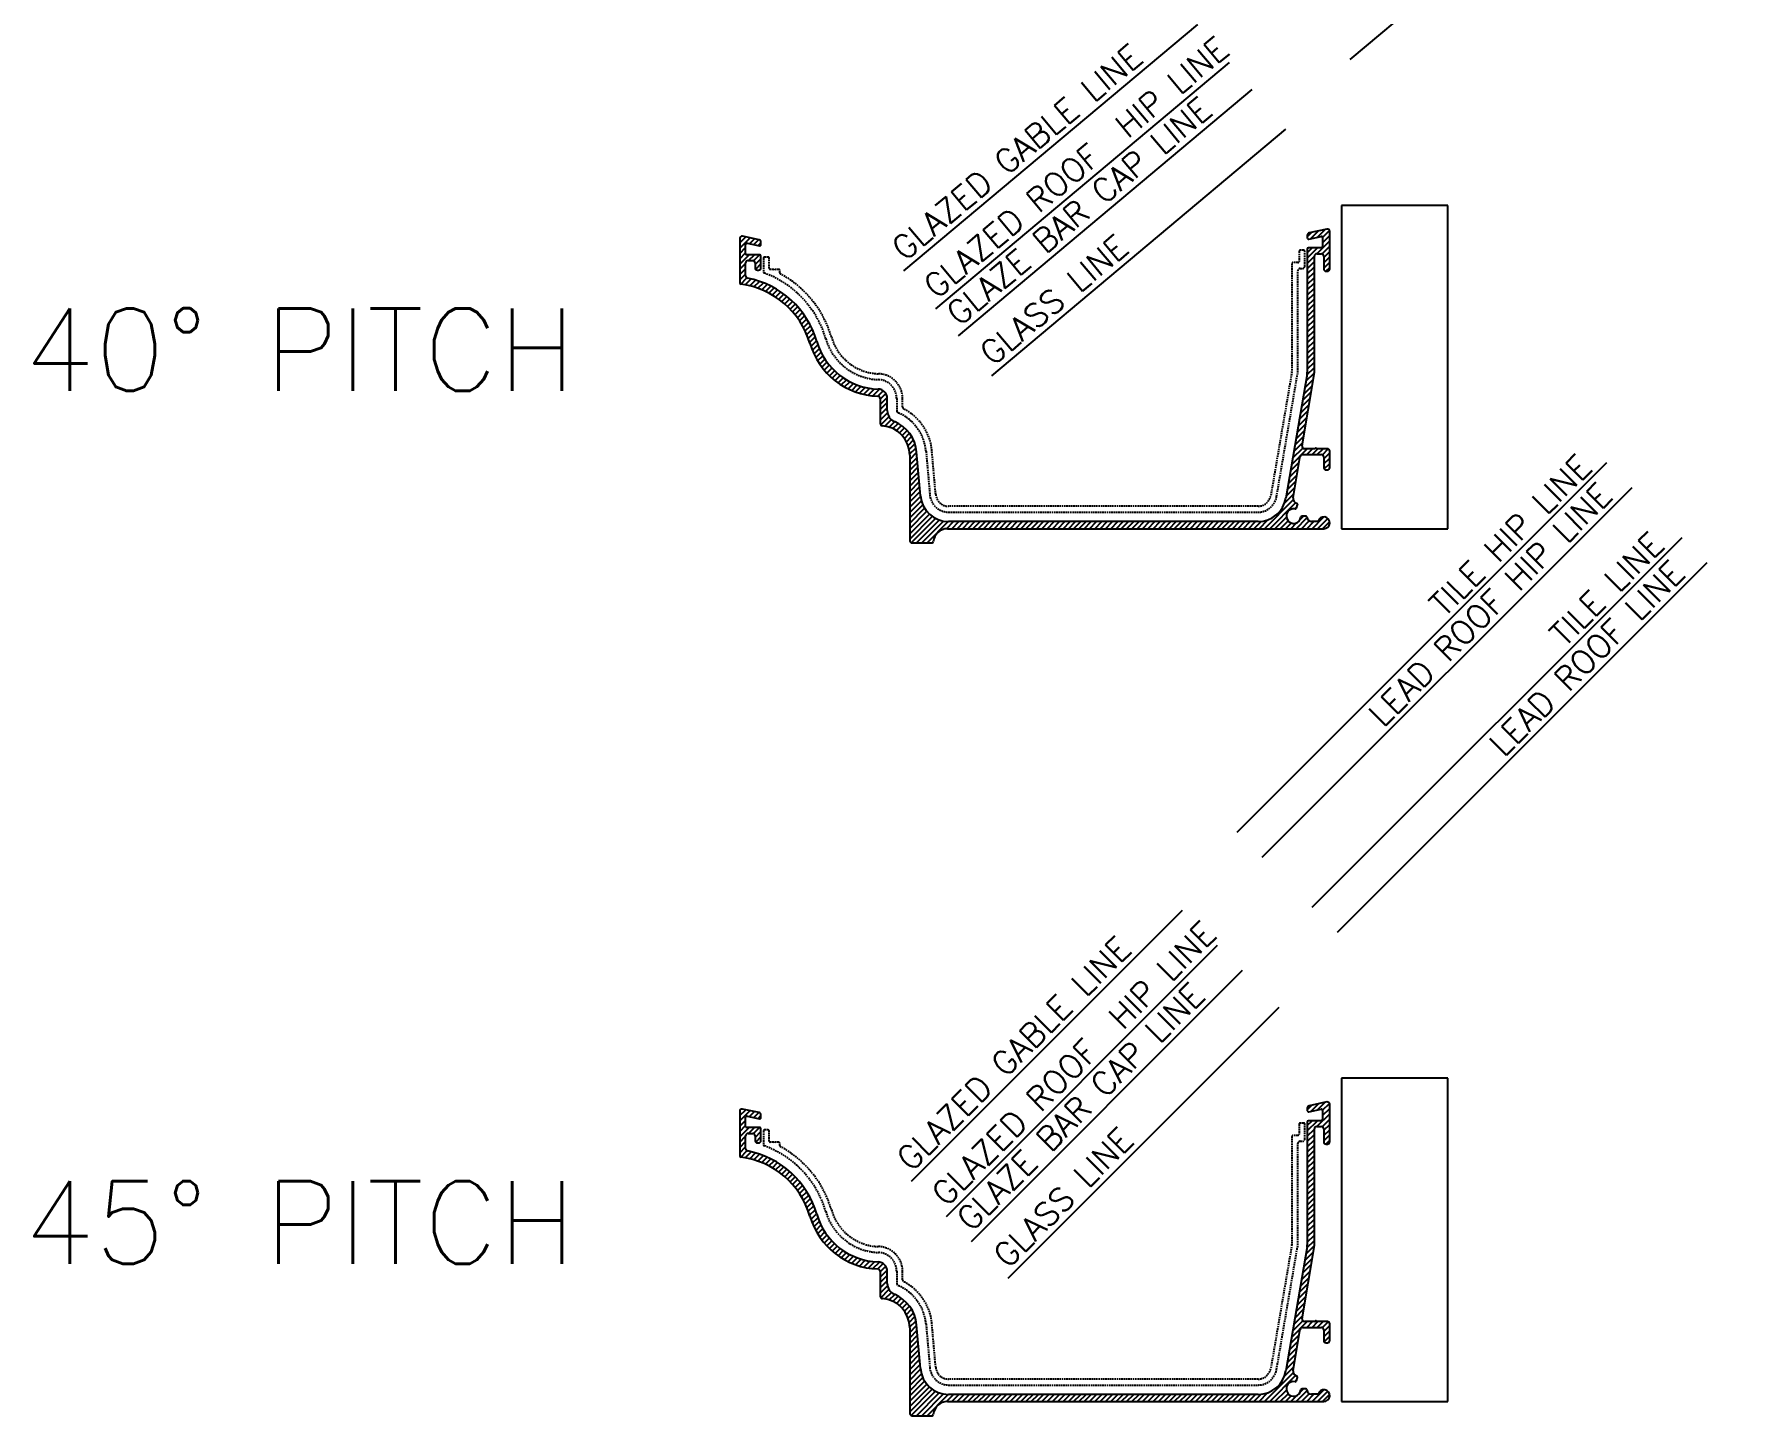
# Model space of a CAD drawing. Header units: millimetres. Extents: x -38686 to 870903, y -23218 to 232707.
# Drawn here: x 24805 to 27614, y 5946 to 8208 of the extents above; entities that cross this region are included whole.
import ezdxf

# ---------------------------------------------------------------- set-up
doc = ezdxf.new("R2010")
doc.units = ezdxf.units.MM
doc.header["$LTSCALE"] = 10
doc.linetypes.add('HIDDEN', pattern=[0.375, 0.25, -0.125])
doc.layers.add('40 - Detail Outline', color=142, linetype='Continuous')
doc.layers.add('44 - Detail Text', color=7, linetype='Continuous')
doc.styles.add('1-20', font='romans.shx', dxfattribs={"width": 0.8, "height": 35})

msp = doc.modelspace()

# ---------------------------------------------------------------- linework, layer by layer
at = {"color": 250, "linetype": 'Continuous', "ltscale": 10}
for p, q in [((25959.649, 7866.372), (25969.379, 7876.102)), ((25959.649, 7857.7), (25976.538, 7874.589)), ((25975.549, 7864.929), (25983.697, 7873.076)), ((25982.708, 7863.416), (25990.855, 7871.564)), ((25989.866, 7861.903), (25994.394, 7866.431)), ((26888.534, 7876.082), (26896.02, 7883.569)), ((26894.502, 7873.379), (26907.014, 7885.891)), ((26904.227, 7848.418), (26925.262, 7869.454)), ((26905.495, 7875.701), (26918.007, 7888.213)), ((26913.635, 7875.169), (26924.956, 7886.49)), ((26913.64, 7866.502), (26925.262, 7878.125)), ((25959.649, 7849.029), (25969.305, 7858.685)), ((25959.649, 7840.357), (25969.305, 7850.013)), ((25959.649, 7831.686), (25974.851, 7846.888)), ((25973.866, 7837.232), (25983.523, 7846.888)), ((25982.275, 7836.969), (25992.194, 7846.888)), ((25984.738, 7830.76), (25994.394, 7840.417)), ((26888.534, 7850.068), (26896.541, 7858.075)), ((26888.534, 7841.396), (26905.212, 7858.075)), ((26888.534, 7832.725), (26900.121, 7844.312)), ((26912.762, 7848.282), (26925.262, 7860.782)), ((26915.606, 7842.454), (26925.262, 7852.111)), ((26915.606, 7833.783), (26925.262, 7843.439)), ((25959.649, 7823.014), (25969.305, 7832.671)), ((25959.649, 7814.343), (25969.305, 7823.999)), ((25959.649, 7805.671), (25969.305, 7815.328)), ((25985.738, 7823.089), (25994.394, 7831.745)), ((26888.534, 7824.053), (26900.121, 7835.641)), ((26888.534, 7815.382), (26900.121, 7826.969)), ((26888.534, 7806.71), (26900.121, 7818.298)), ((26915.606, 7825.112), (26925.262, 7834.768)), ((26919.015, 7819.849), (26925.262, 7826.096)), ((25961.229, 7798.58), (25971.485, 7808.836)), ((25968.745, 7797.425), (25978.526, 7807.206)), ((25975.91, 7795.918), (25985.387, 7805.395)), ((25982.756, 7794.092), (25991.978, 7803.315)), ((25989.311, 7791.976), (25998.319, 7800.984)), ((25995.597, 7789.591), (26004.424, 7798.418)), ((26001.633, 7786.955), (26010.307, 7795.629)), ((26007.43, 7784.081), (26015.978, 7792.629)), ((26013.002, 7780.982), (26021.445, 7789.425)), ((26018.357, 7777.665), (26026.716, 7786.024)), ((26023.502, 7774.138), (26031.795, 7782.431)), ((26888.534, 7798.039), (26900.121, 7809.626)), ((26888.534, 7789.368), (26900.121, 7800.955)), ((26888.534, 7780.696), (26900.121, 7792.283)), ((26888.534, 7772.025), (26900.121, 7783.612)), ((26028.442, 7770.407), (26036.686, 7778.651)), ((26033.181, 7766.475), (26041.393, 7774.687)), ((26037.723, 7762.345), (26045.918, 7770.54)), ((26042.067, 7758.017), (26050.262, 7766.213)), ((26046.214, 7753.493), (26054.424, 7761.703)), ((26050.163, 7748.771), (26058.404, 7757.012)), ((26888.534, 7763.353), (26900.121, 7774.941)), ((26888.534, 7754.682), (26900.121, 7766.269)), ((26888.534, 7746.01), (26900.121, 7757.598)), ((26053.912, 7743.849), (26062.2, 7752.136)), ((26057.457, 7738.722), (26065.809, 7747.074)), ((26060.792, 7733.385), (26069.227, 7741.82)), ((26063.91, 7727.832), (26072.448, 7736.37)), ((26066.804, 7722.054), (26075.467, 7730.717)), ((26888.534, 7737.339), (26900.121, 7748.926)), ((26888.534, 7728.667), (26900.121, 7740.255)), ((26888.534, 7719.996), (26900.121, 7731.583)), ((26069.461, 7716.04), (26078.274, 7724.853)), ((26071.869, 7709.776), (26080.86, 7718.767)), ((26074.009, 7703.245), (26083.212, 7712.448)), ((26076.057, 7696.622), (26085.314, 7705.879)), ((26078.401, 7690.294), (26087.394, 7699.288)), ((26888.534, 7711.324), (26900.121, 7722.912)), ((26888.534, 7702.653), (26900.121, 7714.24)), ((26888.534, 7693.982), (26900.121, 7705.569)), ((26081.031, 7684.252), (26089.807, 7693.029)), ((26083.927, 7678.478), (26092.529, 7687.079)), ((26087.078, 7672.956), (26095.541, 7681.42)), ((26090.47, 7667.678), (26098.827, 7676.034)), ((26094.097, 7662.633), (26102.376, 7670.912)), ((26888.534, 7685.31), (26900.121, 7696.897)), ((26888.534, 7676.639), (26900.121, 7688.226)), ((26888.534, 7667.967), (26900.121, 7679.555)), ((26888.534, 7659.296), (26900.121, 7670.883)), ((26097.953, 7657.817), (26106.179, 7666.044)), ((26102.033, 7653.226), (26110.232, 7661.425)), ((26106.336, 7648.857), (26114.531, 7657.052)), ((26110.861, 7644.711), (26119.076, 7652.926)), ((26115.61, 7640.788), (26123.87, 7649.048)), ((26120.586, 7637.093), (26128.916, 7645.423)), ((26125.794, 7633.63), (26134.222, 7642.058)), ((26884.443, 7629.191), (26898.62, 7643.368)), ((26886.229, 7639.648), (26900.119, 7653.538)), ((26888.014, 7650.105), (26900.121, 7662.212)), ((26131.242, 7630.406), (26139.799, 7638.963)), ((26136.94, 7627.433), (26145.66, 7636.153)), ((26142.901, 7624.722), (26151.825, 7633.646)), ((26149.142, 7622.291), (26158.317, 7631.467)), ((26155.683, 7620.162), (26165.17, 7629.649)), ((26162.554, 7618.361), (26172.428, 7628.235)), ((26169.789, 7616.925), (26180.151, 7627.286)), ((26177.439, 7615.903), (26188.252, 7626.716)), ((26185.568, 7615.361), (26194.402, 7624.194)), ((26189.465, 7610.586), (26198.649, 7619.77)), ((26189.465, 7601.915), (26200.936, 7613.386)), ((26880.872, 7608.277), (26895.053, 7622.458)), ((26882.658, 7618.734), (26896.837, 7632.913)), ((26189.465, 7593.243), (26201.052, 7604.831)), ((26189.465, 7584.572), (26201.052, 7596.159)), ((26189.465, 7575.9), (26201.425, 7587.861)), ((26875.516, 7576.906), (26889.703, 7591.093)), ((26877.301, 7587.363), (26891.486, 7601.548)), ((26879.087, 7597.82), (26893.27, 7612.003)), ((26190.424, 7568.188), (26203.855, 7581.619)), ((26197.286, 7566.379), (26207.843, 7576.935)), ((26204.27, 7564.691), (26213.254, 7573.675)), ((26210.462, 7562.212), (26219.04, 7570.789)), ((26215.996, 7559.074), (26224.328, 7567.406)), ((26220.94, 7555.347), (26229.152, 7563.559)), ((26225.327, 7551.062), (26233.529, 7559.264)), ((26870.159, 7545.535), (26884.352, 7559.728)), ((26871.945, 7555.992), (26886.136, 7570.183)), ((26873.73, 7566.449), (26887.919, 7580.638)), ((26229.158, 7546.222), (26237.459, 7554.523)), ((26232.409, 7540.801), (26240.93, 7549.322)), ((26235.017, 7534.738), (26243.911, 7543.632)), ((26236.865, 7527.914), (26246.35, 7537.399)), ((26237.726, 7520.104), (26248.159, 7530.536)), ((26863.017, 7503.707), (26888.616, 7529.306)), ((26864.803, 7514.164), (26881.042, 7530.404)), ((26866.588, 7524.621), (26880.785, 7538.818)), ((26868.374, 7535.078), (26882.569, 7549.273)), ((26887.632, 7519.65), (26897.288, 7529.306)), ((26896.303, 7519.65), (26905.959, 7529.306)), ((26904.974, 7519.65), (26914.631, 7529.306)), ((26913.313, 7519.317), (26922.969, 7528.973)), ((26237.746, 7511.452), (26249.197, 7522.903)), ((26237.746, 7502.781), (26249.895, 7514.93)), ((26237.746, 7494.109), (26250.592, 7506.956)), ((26861.232, 7493.25), (26875.426, 7507.445)), ((26915.606, 7512.939), (26925.262, 7522.595)), ((26915.606, 7504.268), (26925.262, 7513.924)), ((26916.263, 7496.253), (26925.262, 7505.252)), ((26237.746, 7485.438), (26251.29, 7498.982)), ((26237.746, 7476.766), (26251.988, 7491.008)), ((26237.746, 7468.095), (26252.685, 7483.034)), ((26237.746, 7459.423), (26253.383, 7475.06)), ((26855.875, 7461.88), (26870.06, 7476.064)), ((26857.661, 7472.336), (26871.848, 7486.524)), ((26859.446, 7482.793), (26873.637, 7496.984)), ((26237.746, 7450.752), (26254.08, 7467.087)), ((26237.746, 7442.08), (26254.778, 7459.113)), ((26237.746, 7433.409), (26255.487, 7451.15)), ((26818.323, 7398.312), (26865.549, 7445.539)), ((26851.279, 7439.94), (26866.482, 7455.143)), ((26854.09, 7451.423), (26868.271, 7465.603)), ((26237.746, 7424.737), (26256.887, 7443.879)), ((26237.746, 7416.066), (26259.171, 7437.491)), ((26237.746, 7407.395), (26262.168, 7431.817)), ((26237.746, 7398.723), (26265.79, 7426.768)), ((26237.746, 7390.052), (26269.997, 7422.303)), ((26237.746, 7381.38), (26274.781, 7418.415)), ((26826.994, 7398.312), (26869.385, 7440.703)), ((26835.665, 7398.312), (26854.425, 7417.072)), ((26868.135, 7430.782), (26871.691, 7434.338)), ((26876.947, 7413.579), (26882.325, 7418.958)), ((26896.366, 7398.312), (26915.678, 7417.624)), ((26240.376, 7375.339), (26280.167, 7415.13)), ((26248.846, 7375.138), (26286.219, 7412.511)), ((26257.518, 7375.138), (26293.064, 7410.684)), ((26266.189, 7375.138), (26300.955, 7409.904)), ((26297.987, 7398.265), (26309.623, 7409.9)), ((26306.707, 7398.312), (26318.294, 7409.9)), ((26315.378, 7398.312), (26326.965, 7409.9)), ((26324.05, 7398.312), (26335.637, 7409.9)), ((26332.721, 7398.312), (26344.308, 7409.9)), ((26341.392, 7398.312), (26352.98, 7409.9)), ((26350.064, 7398.312), (26361.651, 7409.9)), ((26358.735, 7398.312), (26370.323, 7409.9)), ((26367.407, 7398.312), (26378.994, 7409.9)), ((26376.078, 7398.312), (26387.666, 7409.9)), ((26384.75, 7398.312), (26396.337, 7409.9)), ((26393.421, 7398.312), (26405.009, 7409.9)), ((26402.093, 7398.312), (26413.68, 7409.9)), ((26410.764, 7398.312), (26422.351, 7409.9)), ((26419.436, 7398.312), (26431.023, 7409.9)), ((26428.107, 7398.312), (26439.694, 7409.9)), ((26436.778, 7398.312), (26448.366, 7409.9)), ((26445.45, 7398.312), (26457.037, 7409.9)), ((26454.121, 7398.312), (26465.709, 7409.9)), ((26462.793, 7398.312), (26474.38, 7409.9)), ((26471.464, 7398.312), (26483.052, 7409.9)), ((26480.136, 7398.312), (26491.723, 7409.9)), ((26488.807, 7398.312), (26500.395, 7409.9)), ((26497.479, 7398.312), (26509.066, 7409.9)), ((26506.15, 7398.312), (26517.737, 7409.9)), ((26514.822, 7398.312), (26526.409, 7409.9)), ((26523.493, 7398.312), (26535.08, 7409.9)), ((26532.165, 7398.312), (26543.752, 7409.9)), ((26540.836, 7398.312), (26552.423, 7409.9)), ((26549.507, 7398.312), (26561.095, 7409.9)), ((26558.179, 7398.312), (26569.766, 7409.9)), ((26566.85, 7398.312), (26578.438, 7409.9)), ((26575.522, 7398.312), (26587.109, 7409.9)), ((26584.193, 7398.312), (26595.781, 7409.9)), ((26592.865, 7398.312), (26604.452, 7409.9)), ((26601.536, 7398.312), (26613.124, 7409.9)), ((26610.208, 7398.312), (26621.795, 7409.9)), ((26618.879, 7398.312), (26630.466, 7409.9)), ((26627.551, 7398.312), (26639.138, 7409.9)), ((26636.222, 7398.312), (26647.809, 7409.9)), ((26644.893, 7398.312), (26656.481, 7409.9)), ((26653.565, 7398.312), (26665.152, 7409.9)), ((26662.236, 7398.312), (26673.824, 7409.9)), ((26670.908, 7398.312), (26682.495, 7409.9)), ((26679.579, 7398.312), (26691.167, 7409.9)), ((26688.251, 7398.312), (26699.838, 7409.9)), ((26696.922, 7398.312), (26708.51, 7409.9)), ((26705.594, 7398.312), (26717.181, 7409.9)), ((26714.265, 7398.312), (26725.852, 7409.9)), ((26722.937, 7398.312), (26734.524, 7409.9)), ((26731.608, 7398.312), (26743.195, 7409.9)), ((26740.279, 7398.312), (26751.867, 7409.9)), ((26748.951, 7398.312), (26760.538, 7409.9)), ((26757.622, 7398.312), (26769.21, 7409.9)), ((26766.294, 7398.312), (26777.881, 7409.9)), ((26774.965, 7398.312), (26786.553, 7409.9)), ((26783.637, 7398.312), (26795.224, 7409.9)), ((26792.308, 7398.312), (26803.896, 7409.9)), ((26800.98, 7398.312), (26812.831, 7410.163)), ((26809.651, 7398.312), (26824.203, 7412.864)), ((26844.337, 7398.312), (26857.173, 7411.148)), ((26853.008, 7398.312), (26862.337, 7407.641)), ((26861.68, 7398.312), (26871.628, 7408.26)), ((26870.351, 7398.312), (26888.093, 7416.054)), ((26879.023, 7398.312), (26891.829, 7411.119)), ((26887.694, 7398.312), (26899.515, 7410.134)), ((26905.037, 7398.312), (26921.962, 7415.238)), ((26913.709, 7398.312), (26925.104, 7409.708)), ((26274.92, 7375.197), (26276.317, 7376.594)), ((25959.649, 6437.264), (25969.379, 6446.994)), ((25959.649, 6428.592), (25976.538, 6445.481)), ((25975.549, 6435.821), (25983.697, 6443.968)), ((25982.708, 6434.308), (25990.855, 6442.456)), ((25989.866, 6432.795), (25994.394, 6437.323)), ((26888.534, 6446.974), (26896.02, 6454.461)), ((26894.502, 6444.271), (26907.014, 6456.783)), ((26904.227, 6419.31), (26925.262, 6440.345)), ((26905.495, 6446.593), (26918.007, 6459.105)), ((26913.635, 6446.061), (26924.956, 6457.382)), ((26913.64, 6437.394), (26925.262, 6449.017)), ((25959.649, 6419.921), (25969.305, 6429.577)), ((25959.649, 6411.249), (25969.305, 6420.905)), ((25959.649, 6402.578), (25974.851, 6417.78)), ((25973.866, 6408.124), (25983.523, 6417.78)), ((25982.275, 6407.861), (25992.194, 6417.78)), ((25984.738, 6401.652), (25994.394, 6411.309)), ((26888.534, 6420.96), (26896.541, 6428.967)), ((26888.534, 6412.288), (26905.212, 6428.967)), ((26888.534, 6403.617), (26900.121, 6415.204)), ((26888.534, 6394.945), (26900.121, 6406.533)), ((26912.762, 6419.174), (26925.262, 6431.674)), ((26915.606, 6413.346), (26925.262, 6423.003)), ((26915.606, 6404.675), (26925.262, 6414.331)), ((26915.606, 6396.004), (26925.262, 6405.66)), ((25959.649, 6393.906), (25969.305, 6403.563)), ((25959.649, 6385.235), (25969.305, 6394.891)), ((25959.649, 6376.563), (25969.305, 6386.22)), ((25961.229, 6369.472), (25971.485, 6379.728)), ((25968.745, 6368.317), (25978.526, 6378.098)), ((25985.738, 6393.981), (25994.394, 6402.637)), ((26888.534, 6386.274), (26900.121, 6397.861)), ((26888.534, 6377.602), (26900.121, 6389.19)), ((26888.534, 6368.931), (26900.121, 6380.518)), ((26919.015, 6390.741), (26925.262, 6396.988)), ((25975.91, 6366.81), (25985.387, 6376.287)), ((25982.756, 6364.984), (25991.978, 6374.207)), ((25989.311, 6362.868), (25998.319, 6371.876)), ((25995.597, 6360.483), (26004.424, 6369.31)), ((26001.633, 6357.847), (26010.307, 6366.521)), ((26007.43, 6354.973), (26015.978, 6363.521)), ((26013.002, 6351.874), (26021.445, 6360.317)), ((26018.357, 6348.557), (26026.716, 6356.916)), ((26023.502, 6345.03), (26031.795, 6353.323)), ((26028.442, 6341.299), (26036.686, 6349.543)), ((26888.534, 6360.26), (26900.121, 6371.847)), ((26888.534, 6351.588), (26900.121, 6363.175)), ((26888.534, 6342.917), (26900.121, 6354.504)), ((26033.181, 6337.367), (26041.393, 6345.579)), ((26037.723, 6333.237), (26045.918, 6341.432)), ((26042.067, 6328.909), (26050.262, 6337.105)), ((26046.214, 6324.385), (26054.424, 6332.595)), ((26050.163, 6319.663), (26058.404, 6327.904)), ((26053.912, 6314.741), (26062.2, 6323.028)), ((26888.534, 6334.245), (26900.121, 6345.833)), ((26888.534, 6325.574), (26900.121, 6337.161)), ((26888.534, 6316.902), (26900.121, 6328.49)), ((26057.457, 6309.614), (26065.809, 6317.966)), ((26060.792, 6304.277), (26069.227, 6312.712)), ((26063.91, 6298.724), (26072.448, 6307.262)), ((26066.804, 6292.946), (26075.467, 6301.609)), ((26069.461, 6286.932), (26078.274, 6295.745)), ((26888.534, 6308.231), (26900.121, 6319.818)), ((26888.534, 6299.559), (26900.121, 6311.147)), ((26888.534, 6290.888), (26900.121, 6302.475)), ((26888.534, 6282.216), (26900.121, 6293.804)), ((26071.869, 6280.668), (26080.86, 6289.659)), ((26074.009, 6274.137), (26083.212, 6283.34)), ((26076.057, 6267.514), (26085.314, 6276.771)), ((26078.401, 6261.186), (26087.394, 6270.18)), ((26888.534, 6273.545), (26900.121, 6285.132)), ((26888.534, 6264.874), (26900.121, 6276.461)), ((26888.534, 6256.202), (26900.121, 6267.789)), ((26081.031, 6255.144), (26089.807, 6263.921)), ((26083.927, 6249.37), (26092.529, 6257.971)), ((26087.078, 6243.848), (26095.541, 6252.312)), ((26090.47, 6238.57), (26098.827, 6246.926)), ((26094.097, 6233.525), (26102.376, 6241.804)), ((26097.953, 6228.709), (26106.179, 6236.936)), ((26888.534, 6247.531), (26900.121, 6259.118)), ((26888.534, 6238.859), (26900.121, 6250.447)), ((26888.534, 6230.188), (26900.121, 6241.775)), ((26102.033, 6224.118), (26110.232, 6232.317)), ((26106.336, 6219.749), (26114.531, 6227.944)), ((26110.861, 6215.603), (26119.076, 6223.818)), ((26115.61, 6211.68), (26123.87, 6219.94)), ((26120.586, 6207.985), (26128.916, 6216.315)), ((26125.794, 6204.522), (26134.222, 6212.95)), ((26131.242, 6201.298), (26139.799, 6209.855)), ((26884.443, 6200.083), (26898.62, 6214.26)), ((26886.229, 6210.54), (26900.119, 6224.43)), ((26888.014, 6220.997), (26900.121, 6233.104)), ((26136.94, 6198.325), (26145.66, 6207.045)), ((26142.901, 6195.614), (26151.825, 6204.538)), ((26149.142, 6193.183), (26158.317, 6202.359)), ((26155.683, 6191.054), (26165.17, 6200.541)), ((26162.554, 6189.253), (26172.428, 6199.127)), ((26169.789, 6187.817), (26180.151, 6198.178)), ((26177.439, 6186.795), (26188.252, 6197.608)), ((26185.568, 6186.253), (26194.402, 6195.086)), ((26189.465, 6181.478), (26198.649, 6190.662)), ((26189.465, 6172.807), (26200.936, 6184.278)), ((26879.087, 6168.712), (26893.27, 6182.895)), ((26880.872, 6179.169), (26895.053, 6193.35)), ((26882.658, 6189.626), (26896.837, 6203.805)), ((26189.465, 6164.135), (26201.052, 6175.723)), ((26189.465, 6155.464), (26201.052, 6167.051)), ((26189.465, 6146.792), (26201.425, 6158.753)), ((26190.424, 6139.08), (26203.855, 6152.511)), ((26875.516, 6147.798), (26889.703, 6161.985)), ((26877.301, 6158.255), (26891.486, 6172.44)), ((26197.286, 6137.271), (26207.843, 6147.827)), ((26204.27, 6135.583), (26213.254, 6144.567)), ((26210.462, 6133.104), (26219.04, 6141.681)), ((26215.996, 6129.966), (26224.328, 6138.298)), ((26220.94, 6126.239), (26229.152, 6134.451)), ((26225.327, 6121.954), (26233.529, 6130.156)), ((26229.158, 6117.114), (26237.459, 6125.415)), ((26870.159, 6116.427), (26884.352, 6130.62)), ((26871.945, 6126.884), (26886.136, 6141.075)), ((26873.73, 6137.341), (26887.919, 6151.53)), ((26232.409, 6111.693), (26240.93, 6120.214)), ((26235.017, 6105.63), (26243.911, 6114.524)), ((26236.865, 6098.806), (26246.35, 6108.291)), ((26237.726, 6090.996), (26248.159, 6101.428)), ((26863.017, 6074.599), (26888.616, 6100.198)), ((26864.803, 6085.056), (26881.042, 6101.296)), ((26866.588, 6095.513), (26880.785, 6109.71)), ((26868.374, 6105.97), (26882.569, 6120.165)), ((26887.632, 6090.542), (26897.288, 6100.198)), ((26896.303, 6090.542), (26905.959, 6100.198)), ((26904.974, 6090.542), (26914.631, 6100.198)), ((26913.313, 6090.209), (26922.969, 6099.865)), ((26237.746, 6082.344), (26249.197, 6093.795)), ((26237.746, 6073.673), (26249.895, 6085.822)), ((26237.746, 6065.001), (26250.592, 6077.848)), ((26237.746, 6056.33), (26251.29, 6069.874)), ((26861.232, 6064.142), (26875.426, 6078.337)), ((26915.606, 6083.831), (26925.262, 6093.487)), ((26915.606, 6075.16), (26925.262, 6084.816)), ((26916.263, 6067.145), (26925.262, 6076.144)), ((26237.746, 6047.658), (26251.988, 6061.9)), ((26237.746, 6038.987), (26252.685, 6053.926)), ((26237.746, 6030.315), (26253.383, 6045.952)), ((26855.875, 6032.772), (26870.06, 6046.956)), ((26857.661, 6043.228), (26871.848, 6057.416)), ((26859.446, 6053.685), (26873.637, 6067.876)), ((26237.746, 6021.644), (26254.08, 6037.979)), ((26237.746, 6012.972), (26254.778, 6030.005)), ((26237.746, 6004.301), (26255.487, 6022.042)), ((26237.746, 5995.629), (26256.887, 6014.771)), ((26818.323, 5969.204), (26865.549, 6016.431)), ((26851.279, 6010.832), (26866.482, 6026.035)), ((26854.09, 6022.315), (26868.271, 6036.495)), ((26237.746, 5986.958), (26259.171, 6008.383)), ((26237.746, 5978.287), (26262.168, 6002.709)), ((26237.746, 5969.615), (26265.79, 5997.66)), ((26237.746, 5960.944), (26269.997, 5993.195)), ((26237.746, 5952.272), (26274.781, 5989.307)), ((26240.376, 5946.231), (26280.167, 5986.022)), ((26826.994, 5969.204), (26869.385, 6011.595)), ((26835.665, 5969.204), (26854.425, 5987.964)), ((26868.135, 6001.674), (26871.691, 6005.23)), ((26870.351, 5969.204), (26888.093, 5986.946)), ((26876.947, 5984.471), (26882.325, 5989.85)), ((26896.366, 5969.204), (26915.678, 5988.516)), ((26905.037, 5969.204), (26921.962, 5986.13)), ((26248.846, 5946.03), (26286.219, 5983.403)), ((26257.518, 5946.03), (26293.064, 5981.576)), ((26266.189, 5946.03), (26300.955, 5980.796)), ((26297.987, 5969.157), (26309.623, 5980.792)), ((26306.707, 5969.204), (26318.294, 5980.792)), ((26315.378, 5969.204), (26326.965, 5980.792)), ((26324.05, 5969.204), (26335.637, 5980.792)), ((26332.721, 5969.204), (26344.308, 5980.792)), ((26341.392, 5969.204), (26352.98, 5980.792)), ((26350.064, 5969.204), (26361.651, 5980.792)), ((26358.735, 5969.204), (26370.323, 5980.792)), ((26367.407, 5969.204), (26378.994, 5980.792)), ((26376.078, 5969.204), (26387.666, 5980.792)), ((26384.75, 5969.204), (26396.337, 5980.792)), ((26393.421, 5969.204), (26405.009, 5980.792)), ((26402.093, 5969.204), (26413.68, 5980.792)), ((26410.764, 5969.204), (26422.351, 5980.792)), ((26419.436, 5969.204), (26431.023, 5980.792)), ((26428.107, 5969.204), (26439.694, 5980.792)), ((26436.778, 5969.204), (26448.366, 5980.792)), ((26445.45, 5969.204), (26457.037, 5980.792)), ((26454.121, 5969.204), (26465.709, 5980.792)), ((26462.793, 5969.204), (26474.38, 5980.792)), ((26471.464, 5969.204), (26483.052, 5980.792)), ((26480.136, 5969.204), (26491.723, 5980.792)), ((26488.807, 5969.204), (26500.395, 5980.792)), ((26497.479, 5969.204), (26509.066, 5980.792)), ((26506.15, 5969.204), (26517.737, 5980.792)), ((26514.822, 5969.204), (26526.409, 5980.792)), ((26523.493, 5969.204), (26535.08, 5980.792)), ((26532.165, 5969.204), (26543.752, 5980.792)), ((26540.836, 5969.204), (26552.423, 5980.792)), ((26549.507, 5969.204), (26561.095, 5980.792)), ((26558.179, 5969.204), (26569.766, 5980.792)), ((26566.85, 5969.204), (26578.438, 5980.792)), ((26575.522, 5969.204), (26587.109, 5980.792)), ((26584.193, 5969.204), (26595.781, 5980.792)), ((26592.865, 5969.204), (26604.452, 5980.792)), ((26601.536, 5969.204), (26613.124, 5980.792)), ((26610.208, 5969.204), (26621.795, 5980.792)), ((26618.879, 5969.204), (26630.466, 5980.792)), ((26627.551, 5969.204), (26639.138, 5980.792)), ((26636.222, 5969.204), (26647.809, 5980.792)), ((26644.893, 5969.204), (26656.481, 5980.792)), ((26653.565, 5969.204), (26665.152, 5980.792)), ((26662.236, 5969.204), (26673.824, 5980.792)), ((26670.908, 5969.204), (26682.495, 5980.792)), ((26679.579, 5969.204), (26691.167, 5980.792)), ((26688.251, 5969.204), (26699.838, 5980.792)), ((26696.922, 5969.204), (26708.51, 5980.792)), ((26705.594, 5969.204), (26717.181, 5980.792)), ((26714.265, 5969.204), (26725.852, 5980.792)), ((26722.937, 5969.204), (26734.524, 5980.792)), ((26731.608, 5969.204), (26743.195, 5980.792)), ((26740.279, 5969.204), (26751.867, 5980.792)), ((26748.951, 5969.204), (26760.538, 5980.792)), ((26757.622, 5969.204), (26769.21, 5980.792)), ((26766.294, 5969.204), (26777.881, 5980.792)), ((26774.965, 5969.204), (26786.553, 5980.792)), ((26783.637, 5969.204), (26795.224, 5980.792)), ((26792.308, 5969.204), (26803.896, 5980.792)), ((26800.98, 5969.204), (26812.831, 5981.055)), ((26809.651, 5969.204), (26824.203, 5983.756)), ((26844.337, 5969.204), (26857.173, 5982.04)), ((26853.008, 5969.204), (26862.337, 5978.533)), ((26861.68, 5969.204), (26871.628, 5979.152)), ((26879.023, 5969.204), (26891.829, 5982.011)), ((26887.694, 5969.204), (26899.515, 5981.026)), ((26913.709, 5969.204), (26925.104, 5980.6)), ((26274.92, 5946.089), (26276.317, 5947.486))]:
    msp.add_line(p, q, dxfattribs=at)
at = {"layer": '40 - Detail Outline', "color": 1, "ltscale": 10}
for p, q in [((26958.601, 8166.33), (27614.292, 8716.52)), ((26814.844, 6860.439), (27420.088, 7465.683)), ((26937.747, 6737.536), (27542.991, 7342.78))]:
    msp.add_line(p, q, dxfattribs=at)
at = {"layer": '40 - Detail Outline', "color": 6, "ltscale": 10}
for p, q in [((26708.663, 8223.838), (26227.857, 7820.393)), ((26760.801, 8161.702), (26279.994, 7758.258)), ((26798.042, 8117.32), (26317.235, 7713.875)), ((26852.662, 8052.226), (26371.855, 7648.782)), ((26683.748, 6773.041), (26239.934, 6329.227)), ((26741.103, 6715.687), (26297.288, 6271.872)), ((26782.07, 6674.719), (26338.256, 6230.905)), ((26842.156, 6614.634), (26398.341, 6170.819))]:
    msp.add_line(p, q, dxfattribs=at)
at = {"layer": '40 - Detail Outline', "color": 7, "ltscale": 10}
for p, q in [((27118.385, 7927.667), (26944.575, 7927.667)), ((26944.575, 7927.667), (26944.575, 7398.312)), ((27118.385, 7398.312), (27118.385, 7927.667)), ((26944.575, 7398.312), (27118.385, 7398.312)), ((27118.385, 6498.559), (26944.575, 6498.559)), ((26944.575, 6498.559), (26944.575, 5969.204)), ((27118.385, 5969.204), (27118.385, 6498.559)), ((26944.575, 5969.204), (27118.385, 5969.204))]:
    msp.add_line(p, q, dxfattribs=at)
at = {"layer": '40 - Detail Outline', "ltscale": 0.5}
for p, q in [((25959.649, 7873.394), (25959.649, 7800.479)), ((25991.33, 7871.463), (25964.31, 7877.173)), ((25994.394, 7863.328), (25994.394, 7867.684)), ((26888.534, 7878.856), (26888.534, 7874.5)), ((26890.864, 7872.61), (26911.309, 7876.929)), ((26920.602, 7888.761), (26891.598, 7882.635)), ((26913.64, 7875.039), (26913.64, 7860.006)), ((26925.262, 7823.685), (26925.262, 7884.982)), ((25969.305, 7848.819), (25969.305, 7863.866)), ((25992.463, 7846.888), (25971.236, 7846.888)), ((25971.636, 7865.756), (25992.064, 7861.439)), ((25994.394, 7825.683), (25994.394, 7844.957)), ((26888.534, 7856.143), (26888.534, 7654.784)), ((26911.709, 7858.075), (26890.465, 7858.075)), ((26900.121, 7653.802), (26900.121, 7844.556)), ((26903.984, 7848.418), (26911.744, 7848.418)), ((26915.606, 7844.556), (26915.606, 7823.685)), ((25969.305, 7812.313), (25969.305, 7833.369)), ((25973.168, 7837.232), (25980.875, 7837.232)), ((25984.738, 7833.369), (25984.738, 7825.683)), ((25988.6, 7821.821), (25990.532, 7821.821)), ((26919.469, 7819.823), (26921.4, 7819.823)), ((26888.258, 7651.534), (26853.582, 7448.448)), ((26879.932, 7533.819), (26899.846, 7650.554)), ((26189.465, 7611.495), (26189.465, 7570.736)), ((26201.052, 7591.638), (26201.052, 7611.495)), ((26901.074, 7529.306), (26883.74, 7529.306)), ((26921.4, 7529.306), (26904.066, 7529.306)), ((26237.746, 7518.736), (26237.746, 7379)), ((26255.382, 7452.21), (26249.105, 7523.954)), ((26865.401, 7448.824), (26876.634, 7514.507)), ((26876.634, 7514.507), (26876.964, 7516.438)), ((26880.771, 7519.65), (26911.744, 7519.65)), ((26915.606, 7515.788), (26915.606, 7498.407)), ((26925.262, 7498.407), (26925.262, 7525.444)), ((26919.469, 7494.544), (26921.4, 7494.544)), ((26870.842, 7431.939), (26872.788, 7437.439)), ((26885.984, 7418.958), (26880.019, 7418.958)), ((26299.476, 7398.312), (26915.606, 7398.312)), ((26807.894, 7409.9), (26301.555, 7409.9)), ((26905.893, 7410.134), (26895.604, 7410.134)), ((26241.608, 7375.138), (26274.445, 7375.138)), ((25959.649, 6444.286), (25959.649, 6371.371)), ((25991.33, 6442.355), (25964.31, 6448.065)), ((25969.305, 6419.711), (25969.305, 6434.758)), ((25971.636, 6436.648), (25992.064, 6432.331)), ((25994.394, 6434.22), (25994.394, 6438.576)), ((26888.534, 6449.748), (26888.534, 6445.392)), ((26890.864, 6443.502), (26911.309, 6447.821)), ((26920.602, 6459.653), (26891.598, 6453.527)), ((26913.64, 6445.931), (26913.64, 6430.898)), ((26925.262, 6394.577), (26925.262, 6455.874)), ((25992.463, 6417.78), (25971.236, 6417.78)), ((25973.168, 6408.124), (25980.875, 6408.124)), ((25994.394, 6396.575), (25994.394, 6415.849)), ((26888.534, 6427.035), (26888.534, 6225.676)), ((26911.709, 6428.967), (26890.465, 6428.967)), ((26900.121, 6224.694), (26900.121, 6415.448)), ((26903.984, 6419.31), (26911.744, 6419.31)), ((26915.606, 6415.448), (26915.606, 6394.577)), ((25969.305, 6383.205), (25969.305, 6404.261)), ((25984.738, 6404.261), (25984.738, 6396.575)), ((25988.6, 6392.713), (25990.532, 6392.713)), ((26919.469, 6390.715), (26921.4, 6390.715)), ((26888.258, 6222.426), (26853.582, 6019.34)), ((26879.932, 6104.711), (26899.846, 6221.446)), ((26189.465, 6182.387), (26189.465, 6141.628)), ((26201.052, 6162.53), (26201.052, 6182.387)), ((26901.074, 6100.198), (26883.74, 6100.198)), ((26921.4, 6100.198), (26904.066, 6100.198)), ((26925.262, 6069.299), (26925.262, 6096.336)), ((26237.746, 6089.628), (26237.746, 5949.892)), ((26255.382, 6023.102), (26249.105, 6094.846)), ((26865.401, 6019.716), (26876.634, 6085.399)), ((26876.634, 6085.399), (26876.964, 6087.33)), ((26880.771, 6090.542), (26911.744, 6090.542)), ((26915.606, 6086.68), (26915.606, 6069.299)), ((26919.469, 6065.436), (26921.4, 6065.436)), ((26870.842, 6002.831), (26872.788, 6008.331)), ((26885.984, 5989.85), (26880.019, 5989.85)), ((26299.476, 5969.204), (26915.606, 5969.204)), ((26807.894, 5980.792), (26301.555, 5980.792)), ((26905.893, 5981.026), (26895.604, 5981.026)), ((26241.608, 5946.03), (26274.445, 5946.03))]:
    msp.add_line(p, q, dxfattribs=at)
at = {"layer": '40 - Detail Outline', "color": 250, "linetype": 'HIDDEN'}
for p, q in [((25998.257, 7841.094), (25998.257, 7818.853)), ((26005.981, 7843.026), (26000.188, 7843.026)), ((26007.913, 7824.872), (26007.913, 7841.094)), ((26875.015, 7852.281), (26875.015, 7836.059)), ((26882.74, 7854.212), (26876.946, 7854.212)), ((26884.671, 7828.334), (26884.671, 7852.281)), ((26015.444, 7822.941), (26009.844, 7822.941)), ((26016.603, 7821.782), (26015.444, 7822.941)), ((26017.762, 7822.941), (26016.603, 7821.782)), ((26023.362, 7822.941), (26017.762, 7822.941)), ((26025.294, 7817.298), (26025.294, 7821.01)), ((26863.428, 7832.196), (26863.428, 7655.603)), ((26873.084, 7834.127), (26865.359, 7834.127)), ((26873.084, 7654.784), (26873.084, 7820.609)), ((26876.946, 7824.471), (26880.809, 7824.471)), ((26863.373, 7654.953), (26828.834, 7452.674)), ((26838.353, 7451.048), (26873.029, 7654.134)), ((26216.502, 7611.495), (26216.502, 7591.638)), ((26226.158, 7597.775), (26226.158, 7611.495)), ((26264.496, 7525.3), (26270.773, 7453.556)), ((26280.392, 7454.398), (26274.116, 7526.142)), ((26807.894, 7435.006), (26301.555, 7435.006)), ((26301.555, 7425.35), (26807.894, 7425.35)), ((25998.257, 6411.986), (25998.257, 6389.745)), ((26005.981, 6413.918), (26000.188, 6413.918)), ((26007.913, 6395.764), (26007.913, 6411.986)), ((26875.015, 6423.173), (26875.015, 6406.951)), ((26882.74, 6425.104), (26876.946, 6425.104)), ((26884.671, 6399.226), (26884.671, 6423.173)), ((26015.444, 6393.833), (26009.844, 6393.833)), ((26016.603, 6392.674), (26015.444, 6393.833)), ((26017.762, 6393.833), (26016.603, 6392.674)), ((26023.362, 6393.833), (26017.762, 6393.833)), ((26025.294, 6388.19), (26025.294, 6391.902)), ((26863.428, 6403.088), (26863.428, 6226.495)), ((26873.084, 6405.019), (26865.359, 6405.019)), ((26873.084, 6225.676), (26873.084, 6391.501)), ((26876.946, 6395.363), (26880.809, 6395.363)), ((26863.373, 6225.845), (26828.834, 6023.566)), ((26838.353, 6021.94), (26873.029, 6225.026)), ((26216.502, 6182.387), (26216.502, 6162.53)), ((26226.158, 6168.667), (26226.158, 6182.387)), ((26264.496, 6096.192), (26270.773, 6024.448)), ((26280.392, 6025.29), (26274.116, 6097.034)), ((26807.894, 6005.898), (26301.555, 6005.898)), ((26301.555, 5996.242), (26807.894, 5996.242))]:
    msp.add_line(p, q, dxfattribs=at)
at = {"layer": '40 - Detail Outline', "color": 2, "ltscale": 10}
for p, q in [((26773.877, 6901.406), (27379.121, 7506.65)), ((26896.779, 6778.504), (27502.023, 7383.748))]:
    msp.add_line(p, q, dxfattribs=at)
at = {"layer": '40 - Detail Outline', "ltscale": 0.5}
for centre, radius, start, end in [((25963.511, 7873.394), 3.862, 78.067434, 180), ((25990.532, 7867.684), 3.862, 360, 78.067434), ((26892.396, 7878.856), 3.862, 101.92635, 180), ((26890.465, 7874.5), 1.931, 180, 281.910255), ((26911.709, 7875.039), 1.931, 0, 101.92635), ((26921.4, 7884.982), 3.862, 0, 101.92635), ((25971.236, 7863.866), 1.931, 78.067434, 180), ((25971.236, 7848.819), 1.931, 180, 270), ((25992.463, 7863.328), 1.931, 258.067434, 360), ((25992.463, 7844.957), 1.931, 0, 90), ((26890.465, 7856.143), 1.931, 90, 180), ((26903.984, 7844.556), 3.862, 90, 180), ((26911.709, 7860.006), 1.931, 270, 0), ((26911.744, 7844.556), 3.862, 0, 90), ((25973.168, 7833.369), 3.862, 90, 180), ((25973.168, 7812.313), 3.862, 180, 259.035264), ((25980.875, 7833.369), 3.862, 0, 90), ((25988.6, 7825.683), 3.862, 180, 270), ((25990.532, 7825.683), 3.862, 270, 0), ((26919.469, 7823.685), 3.862, 180, 270), ((26921.4, 7823.685), 3.862, 270, 0), ((25961.58, 7800.479), 1.931, 180, 262.850985), ((25944.516, 7664.428), 135.186, 16.079442, 82.850985), ((25944.516, 7664.428), 146.773, 16.079442, 79.035264), ((26189.465, 7735.033), 119.736, 196.079442, 268.209215), ((26189.465, 7735.033), 108.149, 196.079442, 268.209215), ((26869.222, 7654.784), 19.312, 350.310347, 360), ((26880.809, 7653.802), 19.312, 350.319108, 0), ((26185.603, 7611.495), 3.862, 0, 88.209215), ((26185.603, 7611.495), 15.45, 0, 88.209215), ((26220.365, 7591.638), 19.312, 179.999994, 247.030325), ((26193.327, 7570.736), 3.862, 180, 265.751977), ((26189.465, 7518.736), 48.281, 0, 85.751977), ((26189.465, 7518.736), 59.868, 4.999996, 67.030324), ((26883.74, 7533.169), 3.862, 170.307157, 270), ((26901.074, 7529.693), 0.386, 270, 345.522488), ((26902.57, 7529.306), 1.159, 14.477512, 165.522488), ((26904.066, 7529.693), 0.386, 194.477512, 270), ((26921.4, 7525.444), 3.862, 0, 90), ((26880.771, 7515.788), 3.862, 90, 170.307157), ((26911.744, 7515.788), 3.862, 0, 90), ((26919.469, 7498.407), 3.862, 180, 270), ((26921.4, 7498.407), 3.862, 270, 0), ((26301.555, 7456.249), 46.349, 185, 270), ((26807.894, 7456.249), 46.349, 270, 350.310347), ((26873.016, 7447.522), 7.725, 170.295629, 256.673238), ((26866.249, 7418.958), 11.974, 78.499016, 352.016444), ((26869.022, 7432.584), 1.931, 258.499016, 340.51546), ((26866.249, 7418.958), 21.63, 76.141731, 76.673239), ((26870.967, 7438.083), 1.931, 340.51546, 76.141731), ((26880.019, 7417.027), 1.931, 90, 172.016444), ((26885.984, 7417.027), 1.931, 4.942006, 90), ((26895.604, 7417.859), 7.725, 184.942006, 270), ((26915.606, 7407.969), 9.656, 270, 165.282392), ((26299.476, 7375.138), 23.175, 90, 175.588274), ((26905.893, 7410.52), 0.386, 270, 345.282392), ((26241.608, 7379), 3.862, 180, 270), ((26274.445, 7377.069), 1.931, 270, 355.588274), ((25963.511, 6444.286), 3.862, 78.067434, 180), ((25971.236, 6434.758), 1.931, 78.067434, 180), ((25990.532, 6438.576), 3.862, 360, 78.067434), ((25992.463, 6434.22), 1.931, 258.067434, 360), ((26892.396, 6449.748), 3.862, 101.92635, 180), ((26890.465, 6445.392), 1.931, 180, 281.910255), ((26911.709, 6445.931), 1.931, 0, 101.92635), ((26921.4, 6455.874), 3.862, 0, 101.92635), ((25971.236, 6419.711), 1.931, 180, 270), ((25973.168, 6404.261), 3.862, 90, 180), ((25980.875, 6404.261), 3.862, 0, 90), ((25992.463, 6415.849), 1.931, 0, 90), ((26890.465, 6427.035), 1.931, 90, 180), ((26903.984, 6415.448), 3.862, 90, 180), ((26911.709, 6430.898), 1.931, 270, 0), ((26911.744, 6415.448), 3.862, 0, 90), ((25973.168, 6383.205), 3.862, 180, 259.035264), ((25944.516, 6235.32), 146.773, 16.079442, 79.035264), ((25988.6, 6396.575), 3.862, 180, 270), ((25990.532, 6396.575), 3.862, 270, 0), ((26919.469, 6394.577), 3.862, 180, 270), ((26921.4, 6394.577), 3.862, 270, 0), ((25961.58, 6371.371), 1.931, 180, 262.850985), ((25944.516, 6235.32), 135.186, 16.079442, 82.850985), ((26189.465, 6305.925), 119.736, 196.079442, 268.209215), ((26189.465, 6305.925), 108.149, 196.079442, 268.209215), ((26869.222, 6225.676), 19.312, 350.310347, 360), ((26880.809, 6224.694), 19.312, 350.319108, 0), ((26185.603, 6182.387), 3.862, 0, 88.209215), ((26185.603, 6182.387), 15.45, 0, 88.209215), ((26220.365, 6162.53), 19.312, 179.999994, 247.030325), ((26193.327, 6141.628), 3.862, 180, 265.751977), ((26189.465, 6089.628), 48.281, 0, 85.751977), ((26189.465, 6089.628), 59.868, 4.999996, 67.030324), ((26883.74, 6104.061), 3.862, 170.307157, 270), ((26901.074, 6100.585), 0.386, 270, 345.522488), ((26902.57, 6100.198), 1.159, 14.477512, 165.522488), ((26904.066, 6100.585), 0.386, 194.477512, 270), ((26921.4, 6096.336), 3.862, 0, 90), ((26880.771, 6086.68), 3.862, 90, 170.307157), ((26911.744, 6086.68), 3.862, 0, 90), ((26919.469, 6069.299), 3.862, 180, 270), ((26921.4, 6069.299), 3.862, 270, 0), ((26301.555, 6027.141), 46.349, 185, 270), ((26807.894, 6027.141), 46.349, 270, 350.310347), ((26873.016, 6018.414), 7.725, 170.295629, 256.673238), ((26866.249, 5989.85), 11.974, 78.499016, 352.016444), ((26869.022, 6003.476), 1.931, 258.499016, 340.51546), ((26866.249, 5989.85), 21.63, 76.141731, 76.673239), ((26870.967, 6008.975), 1.931, 340.51546, 76.141731), ((26880.019, 5987.919), 1.931, 90, 172.016444), ((26885.984, 5987.919), 1.931, 4.942006, 90), ((26895.604, 5988.751), 7.725, 184.942006, 270), ((26915.606, 5978.861), 9.656, 270, 165.282392), ((26299.476, 5946.03), 23.175, 90, 175.588274), ((26905.893, 5981.412), 0.386, 270, 345.282392), ((26241.608, 5949.892), 3.862, 180, 270), ((26274.445, 5947.961), 1.931, 270, 355.588274)]:
    msp.add_arc(centre, radius, start, end, dxfattribs=at)
at = {"layer": '40 - Detail Outline', "color": 250, "linetype": 'HIDDEN'}
for centre, radius, start, end in [((26000.188, 7841.094), 1.931, 90, 180), ((26005.981, 7841.094), 1.931, 0, 90), ((26876.946, 7852.281), 1.931, 90, 180), ((26882.74, 7852.281), 1.931, 0, 90), ((26000.188, 7818.853), 1.931, 180, 250.175305), ((25944.516, 7664.428), 162.223, 16.079442, 70.175305), ((26009.844, 7824.872), 1.931, 180, 270), ((26023.362, 7821.01), 1.931, 360, 90), ((26027.225, 7817.298), 1.931, 180, 241.584792), ((25944.516, 7664.428), 171.879, 16.079442, 61.584792), ((26865.359, 7832.196), 1.931, 90, 180), ((26873.084, 7836.059), 1.931, 270, 0), ((26876.946, 7820.609), 3.862, 90, 180), ((26880.809, 7828.334), 3.862, 270, 0), ((26189.465, 7735.033), 92.699, 196.079442, 268.209215), ((26189.465, 7735.033), 83.043, 196.079442, 268.209215), ((26185.603, 7611.495), 30.9, 359.999999, 88.209214), ((26185.603, 7611.495), 40.556, 359.999998, 88.209214), ((26859.565, 7655.603), 3.862, 350.310347, 360), ((26869.222, 7654.784), 3.862, 350.310347, 0), ((26220.365, 7591.638), 3.862, 179.999995, 247.030326), ((26189.465, 7518.736), 75.318, 4.999996, 67.030325), ((26230.021, 7597.775), 3.862, 179.999995, 242.837113), ((26189.465, 7518.736), 84.974, 4.999996, 62.837113), ((26301.555, 7456.249), 30.9, 185, 270), ((26301.555, 7456.249), 21.243, 185, 270), ((26807.894, 7456.249), 21.243, 270, 350.310347), ((26807.894, 7456.249), 30.9, 270, 350.310347), ((26000.188, 6411.986), 1.931, 90, 180), ((26005.981, 6411.986), 1.931, 0, 90), ((26873.084, 6406.951), 1.931, 270, 0), ((26876.946, 6423.173), 1.931, 90, 180), ((26882.74, 6423.173), 1.931, 0, 90), ((26000.188, 6389.745), 1.931, 180, 250.175305), ((25944.516, 6235.32), 162.223, 16.079442, 70.175305), ((26009.844, 6395.764), 1.931, 180, 270), ((26023.362, 6391.902), 1.931, 360, 90), ((26027.225, 6388.19), 1.931, 180, 241.584792), ((25944.516, 6235.32), 171.879, 16.079442, 61.584792), ((26865.359, 6403.088), 1.931, 90, 180), ((26876.946, 6391.501), 3.862, 90, 180), ((26880.809, 6399.226), 3.862, 270, 0), ((26189.465, 6305.925), 92.699, 196.079442, 268.209215), ((26189.465, 6305.925), 83.043, 196.079442, 268.209215), ((26185.603, 6182.387), 30.9, 359.999999, 88.209214), ((26185.603, 6182.387), 40.556, 359.999998, 88.209214), ((26859.565, 6226.495), 3.862, 350.310347, 360), ((26869.222, 6225.676), 3.862, 350.310347, 0), ((26220.365, 6162.53), 3.862, 179.999995, 247.030326), ((26189.465, 6089.628), 75.318, 4.999996, 67.030325), ((26230.021, 6168.667), 3.862, 179.999995, 242.837113), ((26189.465, 6089.628), 84.974, 4.999996, 62.837113), ((26301.555, 6027.141), 30.9, 185, 270), ((26301.555, 6027.141), 21.243, 185, 270), ((26807.894, 6027.141), 21.243, 270, 350.310347), ((26807.894, 6027.141), 30.9, 270, 350.310347)]:
    msp.add_arc(centre, radius, start, end, dxfattribs=at)

# ---------------------------------------------------------------- texts
at = {"layer": '44 - Detail Text', "color": 3, "style": '1-20'}
for s, height, rotation, p in [('GLAZED ROOF  HIP LINE', 38.62454, 40, (26281.68, 7773.076)), ('GLAZED GABLE LINE', 38.62454, 40, (26229.551, 7835.201)), ('GLAZE BAR CAP LINE', 38.62454, 40, (26318.929, 7728.684)), ('GLASS LINE', 38.6245, 40, (26373.55, 7663.59)), ('TILE HIP LINE', 38.62454, 45, (27112.309, 7251.498)), ('LEAD ROOF HIP LINE', 38.62454, 45, (27012.657, 7071.326)), ('TILE LINE', 38.6245, 45, (27309.415, 7202.799)), ('LEAD ROOF LINE', 38.62454, 45, (27209.763, 7022.627)), ('GLAZED ROOF  HIP LINE', 38.62454, 45, (26297.676, 6286.781)), ('GLAZED GABLE LINE', 38.62454, 45, (26240.331, 6344.126)), ('GLAZE BAR CAP LINE', 38.62454, 45, (26338.653, 6245.804)), ('GLASS LINE', 38.6245, 45, (26398.738, 6185.719))]:
    msp.add_text(s, height=height, rotation=rotation, dxfattribs=at).set_placement(p)
for s, p in [('40° PITCH', (24787.62, 7623.908)), ('45° PITCH', (24787.62, 6194.8))]:
    msp.add_text(s, height=135.1859, dxfattribs=at).set_placement(p)

doc.saveas('drawing.dxf')
